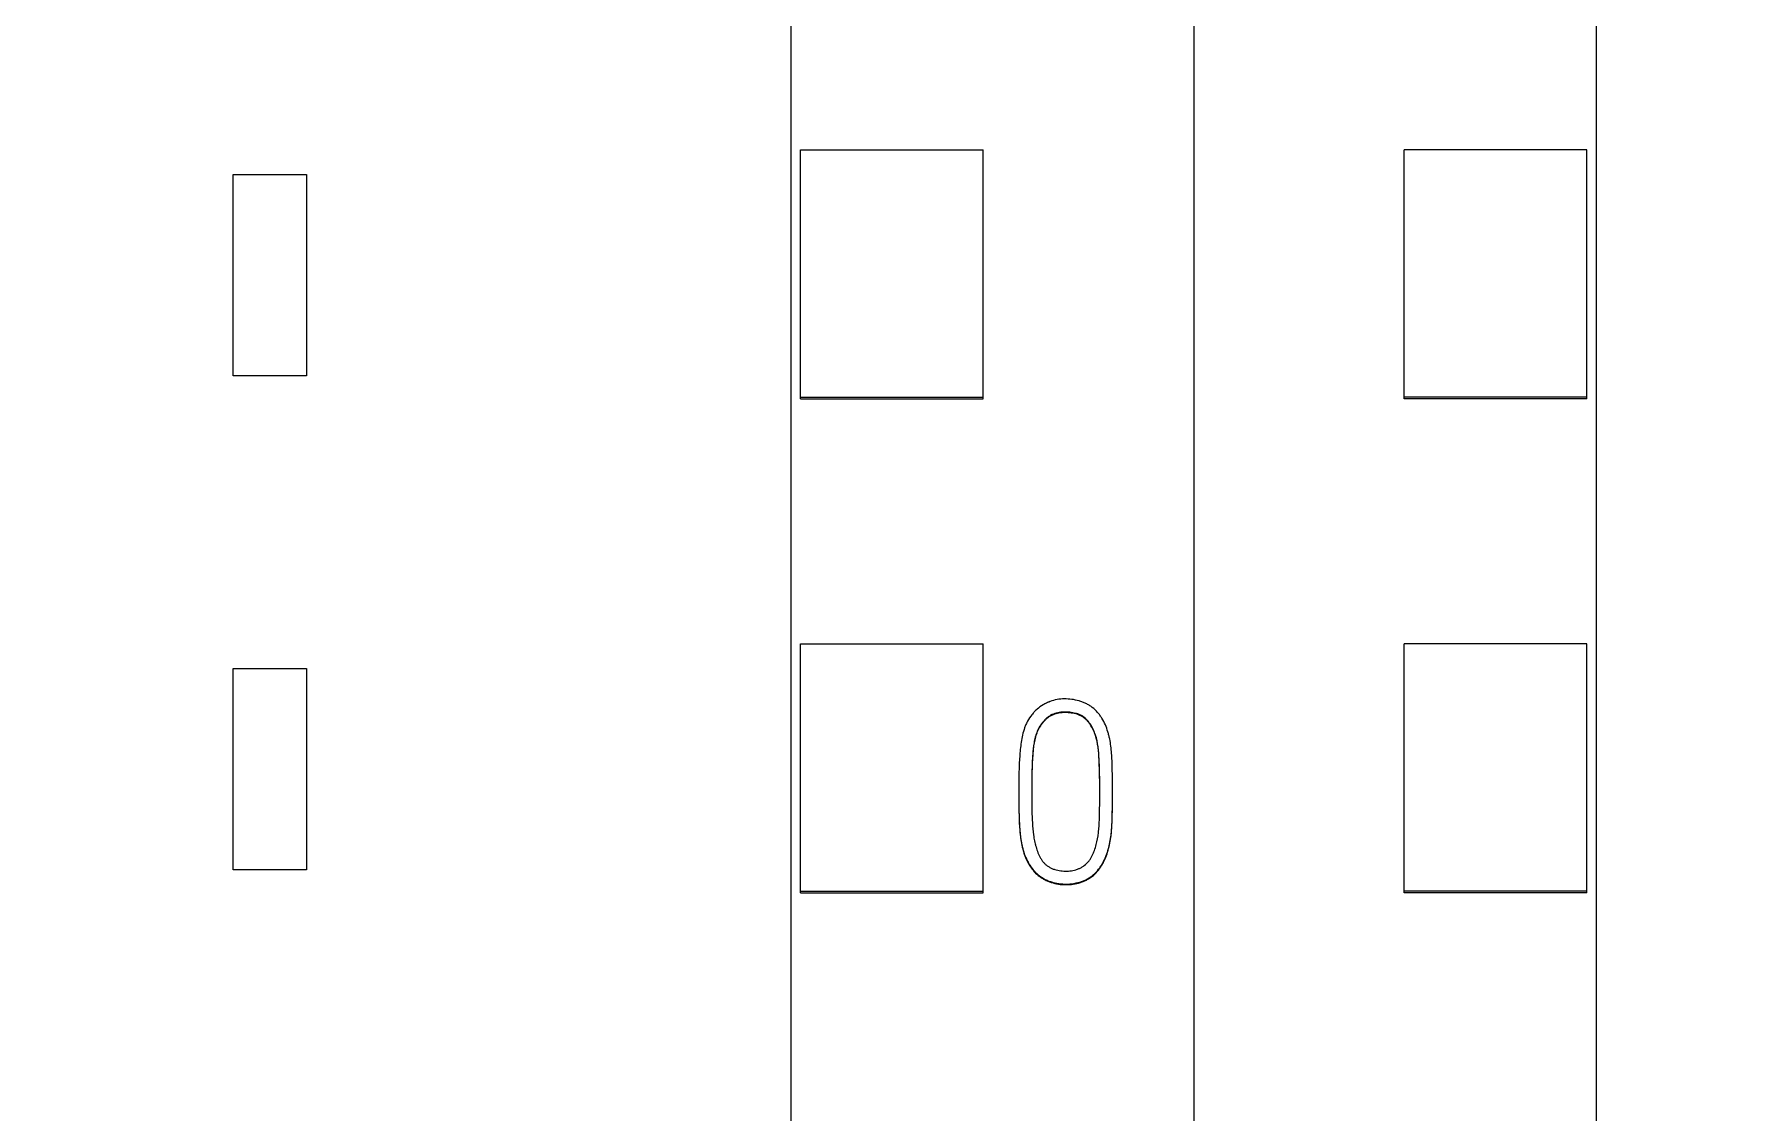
# Model space of a CAD drawing. Header units: millimetres. Extents: x 41350 to 54029, y 25852 to 34717.
# Drawn here: x 47038.94 to 47057.6, y 33492.84 to 33504.63 of the extents above; entities that cross this region are included whole.
import ezdxf

# ---------------------------------------------------------------- set-up
doc = ezdxf.new("R2010")
doc.units = ezdxf.units.MM
doc.set_wipeout_variables(frame=1)
doc.layers.add('! NO PLOT !', color=7, linetype='Continuous', true_color=0xff75dd, plot=False)
doc.layers.add('004-PI-DIN Šina', color=3, linetype='Continuous')
doc.layers.add('SI-ORMAR-Oprema', color=30, linetype='Continuous', lineweight=5)

# ---------------------------------------------------------------- blocks, each defined once
blk = doc.blocks.new('*U554')
at = {"layer": '004-PI-DIN Šina'}
for p, q in [((31.932, 0), (-146.3, 0)), ((31.923, -0.3), (-146.298, -0.3)), ((31.932, -0.6), (-146.3, -0.6))]:
    blk.add_line(p, q, dxfattribs=at)
blk = doc.blocks.new('6ES7531-7KF00-0AB0')
at = {"layer": 'SI-ORMAR-Oprema', "linetype": 'Continuous'}
for p, q in [((-17.763, 16.329), (-17.763, -1.738)), ((-29.363, 15.837), (-29.363, 0.893)), ((-24.898, 0.893), (-29.363, 0.893)), ((-24.898, 0.893), (-24.898, -3.943)), ((-23.028, 0.893), (-23.028, -3.943)), ((-17.763, 0.893), (-23.028, 0.893)), ((-17.763, -1.738), (-17.763, -7.528)), ((-29.363, -1.926), (-29.363, -3.719)), ((-24.898, -1.926), (-29.363, -1.926)), ((-17.763, -1.926), (-23.028, -1.926)), ((-27.89, -3.719), (-27.89, -2.349)), ((-27.89, -2.349), (-24.898, -2.349)), ((-23.028, -2.349), (-17.763, -2.349)), ((-27.89, -2.771), (-24.898, -2.771)), ((-27.89, -2.771), (-24.898, -2.771)), ((-23.028, -2.771), (-20.412, -2.771)), ((-23.028, -2.771), (-17.763, -2.771)), ((-20.412, -3.31), (-20.412, -2.771)), ((-20.412, -2.771), (-17.763, -2.771)), ((-20.412, -5.657), (-20.412, -3.31)), ((-20.412, -3.31), (-17.763, -3.31)), ((-29.363, -3.719), (-29.363, -41.071)), ((-27.89, -3.719), (-29.363, -3.719)), ((-24.898, -3.943), (-24.898, -4.62)), ((-24.898, -3.943), (-23.028, -3.943)), ((-23.028, -3.943), (-23.028, -4.62)), ((-24.898, -4.62), (-23.028, -4.62)), ((-24.898, -4.771), (-23.028, -4.771)), ((-20.412, -5.657), (-17.763, -5.657))]:
    blk.add_line(p, q, dxfattribs=at)
for points in [[(-29.363, 0.893), (-29.363, 0.372), (-29.363, -0.775), (-29.363, -1.686), (-29.363, -1.926)], [(-24.898, -4.62), (-24.898, -4.653), (-24.898, -4.709), (-24.898, -4.76), (-24.898, -4.771), (-24.898, -4.771)], [(-23.028, -4.62), (-23.028, -4.653), (-23.028, -4.709), (-23.028, -4.76), (-23.028, -4.771), (-23.028, -4.771)]]:
    blk.add_open_spline(points, degree=3, dxfattribs=at)
blk.add_wipeout([(-17.038, 69.029), (17.762, 69.029), (17.762, -77.96), (-17.038, -77.971)]).dxf.layer = 'SI-ORMAR-Oprema'
for p, q in [((-17.038, 56.709), (-17.038, -56.709)), ((-12.638, 54.429), (-12.638, -54.387)), ((-14.738, 1.797), (-14.738, 4.499)), ((-12.738, 4.499), (-14.738, 4.499)), ((-12.738, 1.797), (-12.738, 4.499)), ((-14.738, 1.778), (-14.738, 1.797)), ((-12.738, 1.797), (-14.738, 1.797)), ((-12.738, 1.778), (-14.738, 1.778)), ((-12.738, 1.778), (-12.738, 1.797)), ((-14.738, -3.604), (-14.738, -0.902)), ((-12.738, -0.902), (-14.738, -0.902)), ((-12.738, -3.604), (-12.738, -0.902)), ((-17.038, -1.738), (-17.763, -1.738)), ((-14.738, -3.622), (-14.738, -3.604)), ((-12.738, -3.604), (-14.738, -3.604)), ((-12.738, -3.622), (-14.738, -3.622)), ((-12.738, -3.622), (-12.738, -3.604))]:
    blk.add_line(p, q, dxfattribs=at)
blk = doc.blocks.new('6ES7522-1BL01-0AB0')
blk.add_wipeout([(-17.4, 69.029), (17.4, 69.029), (17.4, -77.971), (-17.4, -77.971)]).dxf.layer = 'SI-ORMAR-Oprema'
at = {"layer": 'SI-ORMAR-Oprema', "linetype": 'Continuous'}
for p, q in [((17.4, 56.709), (17.4, -56.709)), ((13, -54.387), (13, 54.429)), ((13.1, 1.797), (13.1, 4.499)), ((13.1, 4.499), (15.1, 4.499)), ((15.1, 1.797), (15.1, 4.499)), ((6.9, 2.029), (6.9, 4.229)), ((6.9, 4.229), (7.7, 4.229)), ((7.7, 4.229), (7.7, 2.029)), ((7.7, 2.029), (6.9, 2.029)), ((13.1, 1.797), (15.1, 1.797)), ((13.1, 1.778), (13.1, 1.797)), ((13.1, 1.778), (15.1, 1.778)), ((15.1, 1.778), (15.1, 1.797)), ((13.1, -3.604), (13.1, -0.902)), ((13.1, -0.902), (15.1, -0.902)), ((15.1, -3.604), (15.1, -0.902)), ((6.9, -3.371), (6.9, -1.171)), ((6.9, -1.171), (7.7, -1.171)), ((7.7, -1.171), (7.7, -3.371)), ((15.488, -2.503), (15.488, -2.509)), ((16.512, -2.551), (16.512, -2.545)), ((7.7, -3.371), (6.9, -3.371)), ((13.1, -3.622), (13.1, -3.604)), ((13.1, -3.604), (15.1, -3.604)), ((13.1, -3.622), (15.1, -3.622)), ((15.1, -3.622), (15.1, -3.604))]:
    blk.add_line(p, q, dxfattribs=at)
for points, knots in [([(15.829, -1.531), (15.854, -1.522), (15.88, -1.515), (15.933, -1.505), (15.96, -1.503), (16.014, -1.502), (16.041, -1.504), (16.094, -1.511), (16.121, -1.517), (16.16, -1.528), (16.172, -1.532), (16.198, -1.542), (16.222, -1.552), (16.246, -1.565), (16.263, -1.575), (16.269, -1.579), (16.28, -1.587), (16.286, -1.591), (16.313, -1.611), (16.332, -1.629), (16.359, -1.66), (16.367, -1.67), (16.383, -1.692), (16.39, -1.703), (16.411, -1.738), (16.423, -1.762), (16.445, -1.811), (16.454, -1.836), (16.465, -1.875), (16.469, -1.888), (16.476, -1.914), (16.485, -1.953), (16.499, -2.044), (16.505, -2.124), (16.509, -2.229), (16.51, -2.282), (16.512, -2.388), (16.512, -2.441), (16.512, -2.547), (16.512, -2.653), (16.51, -2.759), (16.507, -2.865), (16.505, -2.918), (16.494, -3.023), (16.485, -3.076), (16.468, -3.141), (16.464, -3.154), (16.456, -3.18), (16.452, -3.192), (16.437, -3.23), (16.427, -3.255), (16.408, -3.291), (16.402, -3.303), (16.388, -3.326), (16.381, -3.338), (16.357, -3.37), (16.34, -3.391), (16.311, -3.419), (16.301, -3.428), (16.285, -3.44), (16.279, -3.444), (16.268, -3.452), (16.262, -3.456), (16.234, -3.473), (16.209, -3.485), (16.171, -3.499), (16.158, -3.504), (16.132, -3.511), (16.119, -3.514), (16.079, -3.522), (16.053, -3.525), (16.012, -3.527), (15.999, -3.527), (15.971, -3.526), (15.958, -3.525), (15.917, -3.52), (15.891, -3.515), (15.852, -3.505), (15.839, -3.501), (15.814, -3.492), (15.801, -3.487), (15.764, -3.47), (15.741, -3.456), (15.708, -3.432), (15.697, -3.424), (15.677, -3.405), (15.667, -3.396), (15.64, -3.366), (15.624, -3.344), (15.602, -3.31), (15.595, -3.298), (15.582, -3.275), (15.576, -3.262), (15.559, -3.226), (15.55, -3.201), (15.538, -3.162), (15.534, -3.149), (15.527, -3.123), (15.524, -3.11), (15.516, -3.07), (15.511, -3.043), (15.493, -2.91), (15.491, -2.804), (15.488, -2.643), (15.488, -2.589), (15.488, -2.482), (15.488, -2.429), (15.489, -2.322), (15.49, -2.268), (15.495, -2.161), (15.499, -2.108), (15.51, -2.002), (15.517, -1.949), (15.535, -1.871), (15.542, -1.845), (15.556, -1.806), (15.561, -1.794), (15.572, -1.768), (15.578, -1.756), (15.598, -1.72), (15.613, -1.697), (15.639, -1.665), (15.648, -1.654), (15.667, -1.635), (15.677, -1.625), (15.708, -1.598), (15.73, -1.582), (15.766, -1.56), (15.778, -1.554), (15.797, -1.545), (15.806, -1.54), (15.818, -1.536), (15.822, -1.534), (15.826, -1.533), (15.827, -1.532), (15.829, -1.531)], [0, 0, 0, 0, 0.015625, 0.015625, 0.03125, 0.03125, 0.046875, 0.046875, 0.0625, 0.0625, 0.070312, 0.070312, 0.078125, 0.085937, 0.085937, 0.089844, 0.089844, 0.09375, 0.09375, 0.109375, 0.109375, 0.117187, 0.117187, 0.125, 0.125, 0.140625, 0.140625, 0.15625, 0.15625, 0.164062, 0.164062, 0.171875, 0.1875, 0.21875, 0.21875, 0.25, 0.25, 0.28125, 0.28125, 0.3125, 0.34375, 0.34375, 0.375, 0.375, 0.40625, 0.40625, 0.414062, 0.414062, 0.421875, 0.421875, 0.4375, 0.4375, 0.445312, 0.445312, 0.453125, 0.453125, 0.46875, 0.46875, 0.476562, 0.476562, 0.480469, 0.480469, 0.484375, 0.484375, 0.5, 0.5, 0.507812, 0.507812, 0.515625, 0.515625, 0.53125, 0.53125, 0.539063, 0.539063, 0.546875, 0.546875, 0.5625, 0.5625, 0.570313, 0.570313, 0.578125, 0.578125, 0.59375, 0.59375, 0.601563, 0.601563, 0.609375, 0.609375, 0.625, 0.625, 0.632813, 0.632813, 0.640625, 0.640625, 0.65625, 0.65625, 0.664063, 0.664063, 0.671875, 0.671875, 0.6875, 0.6875, 0.75, 0.75, 0.78125, 0.78125, 0.8125, 0.8125, 0.84375, 0.84375, 0.875, 0.875, 0.90625, 0.90625, 0.921875, 0.921875, 0.929688, 0.929688, 0.9375, 0.9375, 0.953125, 0.953125, 0.960938, 0.960938, 0.96875, 0.96875, 0.984375, 0.984375, 0.992187, 0.992187, 0.996094, 0.998047, 0.999023, 0.999023, 1, 1, 1, 1]), ([(16.172, -1.684), (16.192, -1.695), (16.209, -1.709), (16.241, -1.74), (16.256, -1.758), (16.281, -1.795), (16.292, -1.814), (16.311, -1.855), (16.319, -1.876), (16.341, -1.939), (16.349, -1.983), (16.358, -2.049), (16.36, -2.071), (16.363, -2.116), (16.364, -2.138), (16.37, -2.25), (16.372, -2.339), (16.374, -2.518), (16.373, -2.607), (16.371, -2.741), (16.37, -2.809), (16.367, -2.875), (16.363, -2.92), (16.361, -2.942), (16.353, -3.009), (16.345, -3.053), (16.328, -3.117), (16.322, -3.139), (16.31, -3.17), (16.306, -3.181), (16.297, -3.201), (16.288, -3.222), (16.277, -3.241), (16.265, -3.26), (16.258, -3.269), (16.237, -3.296), (16.221, -3.311), (16.194, -3.332), (16.184, -3.338), (16.165, -3.349), (16.155, -3.354), (16.134, -3.362), (16.123, -3.366), (16.102, -3.373), (16.091, -3.375), (16.058, -3.382), (16.036, -3.384), (16.002, -3.385), (15.991, -3.385), (15.968, -3.384), (15.957, -3.383), (15.924, -3.379), (15.902, -3.374), (15.87, -3.364), (15.86, -3.36), (15.839, -3.351), (15.819, -3.34), (15.8, -3.328), (15.787, -3.317), (15.783, -3.314), (15.774, -3.306), (15.77, -3.302), (15.759, -3.29), (15.752, -3.281), (15.738, -3.263), (15.732, -3.254), (15.715, -3.225), (15.705, -3.205), (15.689, -3.163), (15.682, -3.142), (15.673, -3.11), (15.67, -3.099), (15.664, -3.077), (15.657, -3.045), (15.651, -3.012), (15.642, -2.946), (15.639, -2.902), (15.631, -2.771), (15.629, -2.682), (15.629, -2.55), (15.63, -2.506), (15.63, -2.418), (15.631, -2.285), (15.635, -2.153), (15.646, -2.043), (15.649, -2.021), (15.655, -1.978), (15.659, -1.956), (15.667, -1.924), (15.67, -1.913), (15.676, -1.892), (15.68, -1.882), (15.692, -1.851), (15.701, -1.831), (15.717, -1.802), (15.723, -1.793), (15.735, -1.775), (15.742, -1.766), (15.763, -1.74), (15.778, -1.724), (15.804, -1.703), (15.813, -1.697), (15.831, -1.684), (15.841, -1.679), (15.87, -1.665), (15.891, -1.658), (15.935, -1.649), (15.957, -1.647), (16.001, -1.646), (16.023, -1.647), (16.067, -1.651), (16.089, -1.655), (16.121, -1.663), (16.131, -1.666), (16.147, -1.672), (16.152, -1.674), (16.159, -1.678), (16.162, -1.679), (16.167, -1.682), (16.169, -1.683), (16.172, -1.684)], [0, 0, 0, 0, 0.015625, 0.015625, 0.03125, 0.03125, 0.046875, 0.046875, 0.0625, 0.0625, 0.09375, 0.09375, 0.109375, 0.109375, 0.125, 0.125, 0.1875, 0.1875, 0.25, 0.25, 0.28125, 0.296875, 0.296875, 0.3125, 0.3125, 0.34375, 0.34375, 0.359375, 0.359375, 0.367188, 0.367188, 0.375, 0.382813, 0.382813, 0.390625, 0.390625, 0.40625, 0.40625, 0.414063, 0.414063, 0.421875, 0.421875, 0.429688, 0.429688, 0.4375, 0.4375, 0.453125, 0.453125, 0.460938, 0.460938, 0.46875, 0.46875, 0.484375, 0.484375, 0.492188, 0.492188, 0.5, 0.507813, 0.507813, 0.511719, 0.511719, 0.515625, 0.515625, 0.523438, 0.523438, 0.53125, 0.53125, 0.546875, 0.546875, 0.5625, 0.5625, 0.570313, 0.570313, 0.578125, 0.59375, 0.59375, 0.625, 0.625, 0.6875, 0.6875, 0.71875, 0.71875, 0.75, 0.8125, 0.8125, 0.828125, 0.828125, 0.84375, 0.84375, 0.851562, 0.851562, 0.859375, 0.859375, 0.875, 0.875, 0.882812, 0.882812, 0.890625, 0.890625, 0.90625, 0.90625, 0.914062, 0.914062, 0.921875, 0.921875, 0.9375, 0.9375, 0.953125, 0.953125, 0.96875, 0.96875, 0.984375, 0.984375, 0.992187, 0.992187, 0.996094, 0.996094, 0.998047, 0.998047, 1, 1, 1, 1]), ([(16.172, -1.69), (16.152, -1.679), (16.131, -1.672), (16.099, -1.664), (16.088, -1.661), (16.066, -1.658), (16.055, -1.656), (16.021, -1.653), (15.999, -1.652), (15.955, -1.653), (15.932, -1.655), (15.899, -1.663), (15.888, -1.666), (15.867, -1.673), (15.857, -1.677), (15.837, -1.687), (15.827, -1.693), (15.808, -1.706), (15.799, -1.713), (15.782, -1.727), (15.774, -1.735), (15.759, -1.751), (15.751, -1.76), (15.73, -1.787), (15.718, -1.805), (15.702, -1.835), (15.697, -1.845), (15.688, -1.865), (15.684, -1.876), (15.673, -1.908), (15.667, -1.929), (15.652, -1.994), (15.647, -2.038), (15.639, -2.127), (15.636, -2.171), (15.632, -2.26), (15.631, -2.305), (15.63, -2.394), (15.63, -2.439), (15.63, -2.522), (15.629, -2.56), (15.629, -2.598)], [0, 0, 0, 0, 0.050692, 0.050692, 0.076038, 0.076038, 0.101384, 0.101384, 0.152076, 0.152076, 0.202768, 0.202768, 0.228114, 0.228114, 0.25346, 0.25346, 0.278806, 0.278806, 0.304152, 0.304152, 0.329498, 0.329498, 0.354844, 0.354844, 0.405536, 0.405536, 0.430882, 0.430882, 0.456228, 0.456228, 0.506919, 0.506919, 0.608303, 0.608303, 0.709687, 0.709687, 0.811071, 0.811071, 0.912455, 0.912455, 1, 1, 1, 1]), ([(16.373, -2.503), (16.373, -2.477), (16.373, -2.451), (16.372, -2.337), (16.369, -2.249), (16.363, -2.116), (16.36, -2.072), (16.349, -1.985), (16.34, -1.943), (16.322, -1.89), (16.318, -1.88), (16.31, -1.859), (16.305, -1.849), (16.291, -1.819), (16.28, -1.8), (16.261, -1.772), (16.255, -1.763), (16.24, -1.746), (16.225, -1.73), (16.209, -1.715), (16.195, -1.705), (16.191, -1.702), (16.182, -1.696), (16.177, -1.693), (16.172, -1.69)], [0, 0, 0, 0, 0.088977, 0.088977, 0.392651, 0.392651, 0.544488, 0.544488, 0.696326, 0.696326, 0.734285, 0.734285, 0.772244, 0.772244, 0.848163, 0.848163, 0.886122, 0.886122, 0.924081, 0.962041, 0.962041, 0.98102, 0.98102, 1, 1, 1, 1]), ([(15.488, -2.509), (15.488, -2.573), (15.488, -2.637), (15.49, -2.754), (15.491, -2.808), (15.495, -2.888), (15.497, -2.915), (15.501, -2.969), (15.504, -2.996), (15.515, -3.076), (15.525, -3.129), (15.545, -3.193), (15.55, -3.206), (15.559, -3.231), (15.564, -3.244), (15.581, -3.28), (15.594, -3.304), (15.615, -3.337), (15.623, -3.349), (15.639, -3.37), (15.648, -3.381), (15.675, -3.411), (15.695, -3.429), (15.727, -3.453), (15.739, -3.46), (15.762, -3.474), (15.774, -3.48), (15.811, -3.497), (15.836, -3.507), (15.875, -3.517), (15.888, -3.521), (15.915, -3.526), (15.928, -3.528), (15.968, -3.532), (15.995, -3.533), (16.036, -3.532), (16.05, -3.531), (16.076, -3.528), (16.09, -3.526), (16.129, -3.519), (16.155, -3.512), (16.193, -3.498), (16.206, -3.492), (16.23, -3.481), (16.242, -3.474), (16.277, -3.453), (16.298, -3.437), (16.338, -3.4), (16.355, -3.379), (16.379, -3.346), (16.386, -3.335), (16.4, -3.312), (16.407, -3.3), (16.426, -3.264), (16.436, -3.239), (16.455, -3.189), (16.463, -3.163), (16.477, -3.111), (16.483, -3.085), (16.492, -3.032), (16.503, -2.952), (16.507, -2.872), (16.51, -2.766), (16.512, -2.676), (16.512, -2.587), (16.512, -2.551)], [0, 0, 0, 0, 0.074801, 0.074801, 0.137845, 0.137845, 0.169367, 0.169367, 0.200889, 0.200889, 0.263933, 0.263933, 0.279694, 0.279694, 0.295455, 0.295455, 0.326976, 0.326976, 0.342737, 0.342737, 0.358498, 0.358498, 0.39002, 0.39002, 0.405781, 0.405781, 0.421542, 0.421542, 0.453064, 0.453064, 0.468825, 0.468825, 0.484586, 0.484586, 0.516108, 0.516108, 0.531869, 0.531869, 0.54763, 0.54763, 0.579151, 0.579151, 0.594912, 0.594912, 0.610673, 0.610673, 0.642195, 0.642195, 0.673717, 0.673717, 0.689478, 0.689478, 0.705239, 0.705239, 0.736761, 0.736761, 0.768283, 0.768283, 0.799805, 0.799805, 0.831326, 0.89437, 0.89437, 0.957414, 1, 1, 1, 1])]:
    blk.add_open_spline(points, degree=3, knots=knots, dxfattribs=at)

msp = doc.modelspace()

# ---------------------------------------------------------------- block references
at = {"layer": '! NO PLOT !'}
msp.add_blockref('*U554', (47115.697, 33496.678), dxfattribs=at)

# ---------------------------------------------------------------- next in the draw order: block references
msp.add_blockref('6ES7531-7KF00-0AB0', (47068.658, 33498.868), dxfattribs=at)

# ---------------------------------------------------------------- next in the draw order: block references
msp.add_blockref('6ES7522-1BL01-0AB0', (47034.22, 33498.868), dxfattribs=at)

doc.saveas('drawing.dxf')
